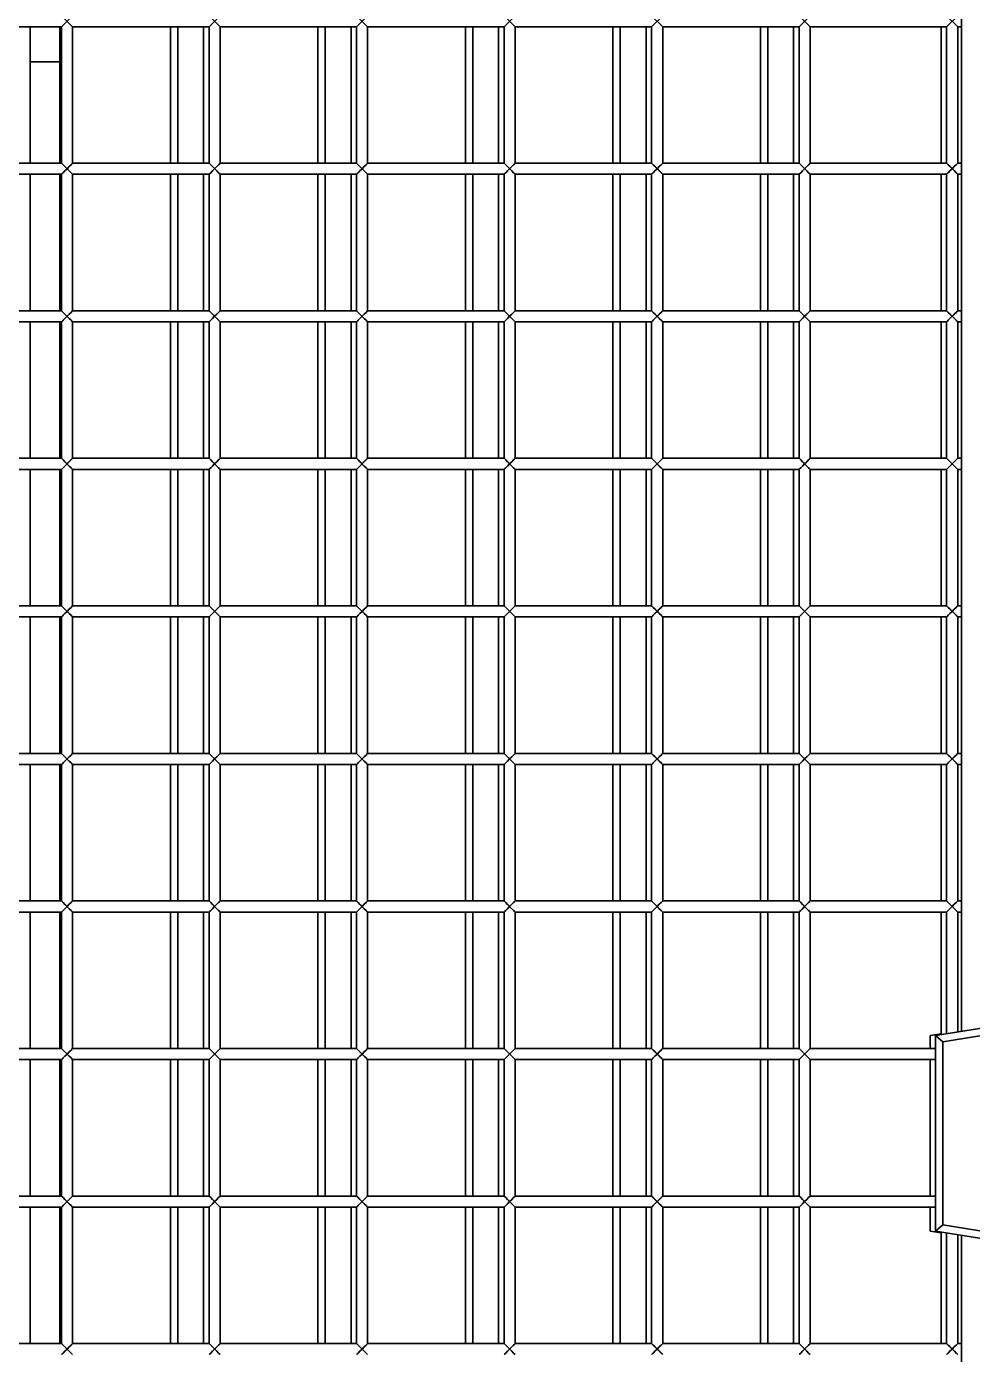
# Model space of a CAD drawing. Header units: millimetres. Extents: x 32496 to 166256, y 3504 to 23939.
# Drawn here: x 48549.6 to 48806.1, y 12427.1 to 12787.1 of the extents above; entities that cross this region are included whole.
import ezdxf

# ---------------------------------------------------------------- set-up
doc = ezdxf.new("R2010")
doc.units = ezdxf.units.MM
doc.layers.get('0').update_dxf_attribs({"lineweight": 35})

msp = doc.modelspace()

# ---------------------------------------------------------------- linework, layer by layer
at = {"linetype": 'Continuous'}
for p, q in [((48803.14, 13140.075), (48803.14, 12514.553)), ((48559.14, 12787.075), (48562.14, 12790.075)), ((48559.14, 12790.075), (48562.14, 12787.075)), ((48599.14, 12787.075), (48602.14, 12790.075)), ((48599.14, 12790.075), (48602.14, 12787.075)), ((48639.14, 12787.075), (48642.14, 12790.075)), ((48639.14, 12790.075), (48642.14, 12787.075)), ((48679.14, 12787.075), (48682.14, 12790.075)), ((48679.14, 12790.075), (48682.14, 12787.075)), ((48719.14, 12787.075), (48722.14, 12790.075)), ((48719.14, 12790.075), (48722.14, 12787.075)), ((48759.14, 12787.075), (48762.14, 12790.075)), ((48759.14, 12790.075), (48762.14, 12787.075)), ((48799.14, 12787.075), (48802.14, 12790.075)), ((48799.14, 12790.075), (48802.14, 12787.075)), ((48522.14, 12787.075), (48559.14, 12787.075)), ((48550.64, 12787.075), (48550.64, 12750.075)), ((48558.64, 12787.075), (48558.64, 12750.075)), ((48559.14, 12787.075), (48559.14, 12750.075)), ((48562.14, 12787.075), (48599.14, 12787.075)), ((48562.14, 12787.075), (48562.14, 12750.075)), ((48588.64, 12787.075), (48588.64, 12750.075)), ((48590.64, 12787.075), (48590.64, 12750.075)), ((48597.64, 12787.075), (48597.64, 12750.075)), ((48599.14, 12787.075), (48599.14, 12750.075)), ((48602.14, 12787.075), (48639.14, 12787.075)), ((48602.14, 12787.075), (48602.14, 12750.075)), ((48628.64, 12787.075), (48628.64, 12750.075)), ((48630.64, 12787.075), (48630.64, 12750.075)), ((48637.64, 12787.075), (48637.64, 12750.075)), ((48639.14, 12787.075), (48639.14, 12750.075)), ((48642.14, 12787.075), (48679.14, 12787.075)), ((48642.14, 12787.075), (48642.14, 12750.075)), ((48668.64, 12787.075), (48668.64, 12750.075)), ((48670.64, 12787.075), (48670.64, 12750.075)), ((48677.64, 12787.075), (48677.64, 12750.075)), ((48679.14, 12787.075), (48679.14, 12750.075)), ((48682.14, 12787.075), (48719.14, 12787.075)), ((48682.14, 12787.075), (48682.14, 12750.075)), ((48708.64, 12787.075), (48708.64, 12750.075)), ((48710.64, 12787.075), (48710.64, 12750.075)), ((48717.64, 12787.075), (48717.64, 12750.075)), ((48719.14, 12787.075), (48719.14, 12750.075)), ((48722.14, 12787.075), (48759.14, 12787.075)), ((48722.14, 12787.075), (48722.14, 12750.075)), ((48748.64, 12787.075), (48748.64, 12750.075)), ((48750.64, 12787.075), (48750.64, 12750.075)), ((48757.64, 12787.075), (48757.64, 12750.075)), ((48759.14, 12787.075), (48759.14, 12750.075)), ((48762.14, 12787.075), (48799.14, 12787.075)), ((48762.14, 12787.075), (48762.14, 12750.075)), ((48797.64, 12787.075), (48797.64, 12750.075)), ((48799.14, 12787.075), (48799.14, 12750.075)), ((48802.14, 12787.075), (48803.14, 12787.075)), ((48802.14, 12787.075), (48802.14, 12750.075)), ((48550.64, 12777.575), (48558.64, 12777.575)), ((48522.14, 12750.075), (48559.14, 12750.075)), ((48559.14, 12747.075), (48562.14, 12750.075)), ((48559.14, 12750.075), (48562.14, 12747.075)), ((48562.14, 12750.075), (48599.14, 12750.075)), ((48599.14, 12747.075), (48602.14, 12750.075)), ((48599.14, 12750.075), (48602.14, 12747.075)), ((48602.14, 12750.075), (48639.14, 12750.075)), ((48639.14, 12747.075), (48642.14, 12750.075)), ((48639.14, 12750.075), (48642.14, 12747.075)), ((48642.14, 12750.075), (48679.14, 12750.075)), ((48679.14, 12747.075), (48682.14, 12750.075)), ((48679.14, 12750.075), (48682.14, 12747.075)), ((48682.14, 12750.075), (48719.14, 12750.075)), ((48719.14, 12747.075), (48722.14, 12750.075)), ((48719.14, 12750.075), (48722.14, 12747.075)), ((48722.14, 12750.075), (48759.14, 12750.075)), ((48759.14, 12747.075), (48762.14, 12750.075)), ((48759.14, 12750.075), (48762.14, 12747.075)), ((48762.14, 12750.075), (48799.14, 12750.075)), ((48799.14, 12747.075), (48802.14, 12750.075)), ((48799.14, 12750.075), (48802.14, 12747.075)), ((48802.14, 12750.075), (48803.14, 12750.075)), ((48522.14, 12747.075), (48559.14, 12747.075)), ((48550.64, 12747.075), (48550.64, 12710.075)), ((48558.64, 12747.075), (48558.64, 12710.075)), ((48559.14, 12747.075), (48559.14, 12710.075)), ((48562.14, 12747.075), (48599.14, 12747.075)), ((48562.14, 12747.075), (48562.14, 12710.075)), ((48588.64, 12747.075), (48588.64, 12710.075)), ((48590.64, 12747.075), (48590.64, 12710.075)), ((48597.64, 12747.075), (48597.64, 12710.075)), ((48599.14, 12747.075), (48599.14, 12710.075)), ((48602.14, 12747.075), (48639.14, 12747.075)), ((48602.14, 12747.075), (48602.14, 12710.075)), ((48628.64, 12747.075), (48628.64, 12710.075)), ((48630.64, 12747.075), (48630.64, 12710.075)), ((48637.64, 12747.075), (48637.64, 12710.075)), ((48639.14, 12747.075), (48639.14, 12710.075)), ((48642.14, 12747.075), (48679.14, 12747.075)), ((48642.14, 12747.075), (48642.14, 12710.075)), ((48668.64, 12747.075), (48668.64, 12710.075)), ((48670.64, 12747.075), (48670.64, 12710.075)), ((48677.64, 12747.075), (48677.64, 12710.075)), ((48679.14, 12747.075), (48679.14, 12710.075)), ((48682.14, 12747.075), (48719.14, 12747.075)), ((48682.14, 12747.075), (48682.14, 12710.075)), ((48708.64, 12747.075), (48708.64, 12710.075)), ((48710.64, 12747.075), (48710.64, 12710.075)), ((48717.64, 12747.075), (48717.64, 12710.075)), ((48719.14, 12747.075), (48719.14, 12710.075)), ((48722.14, 12747.075), (48759.14, 12747.075)), ((48722.14, 12747.075), (48722.14, 12710.075)), ((48748.64, 12747.075), (48748.64, 12710.075)), ((48750.64, 12747.075), (48750.64, 12710.075)), ((48757.64, 12747.075), (48757.64, 12710.075)), ((48759.14, 12747.075), (48759.14, 12710.075)), ((48762.14, 12747.075), (48799.14, 12747.075)), ((48762.14, 12747.075), (48762.14, 12710.075)), ((48797.64, 12747.075), (48797.64, 12710.075)), ((48799.14, 12747.075), (48799.14, 12710.075)), ((48802.14, 12747.075), (48803.14, 12747.075)), ((48802.14, 12747.075), (48802.14, 12710.075)), ((48522.14, 12710.075), (48559.14, 12710.075)), ((48559.14, 12707.075), (48562.14, 12710.075)), ((48559.14, 12710.075), (48562.14, 12707.075)), ((48562.14, 12710.075), (48599.14, 12710.075)), ((48599.14, 12707.075), (48602.14, 12710.075)), ((48599.14, 12710.075), (48602.14, 12707.075)), ((48602.14, 12710.075), (48639.14, 12710.075)), ((48639.14, 12707.075), (48642.14, 12710.075)), ((48639.14, 12710.075), (48642.14, 12707.075)), ((48642.14, 12710.075), (48679.14, 12710.075)), ((48679.14, 12707.075), (48682.14, 12710.075)), ((48679.14, 12710.075), (48682.14, 12707.075)), ((48682.14, 12710.075), (48719.14, 12710.075)), ((48719.14, 12707.075), (48722.14, 12710.075)), ((48719.14, 12710.075), (48722.14, 12707.075)), ((48722.14, 12710.075), (48759.14, 12710.075)), ((48759.14, 12707.075), (48762.14, 12710.075)), ((48759.14, 12710.075), (48762.14, 12707.075)), ((48762.14, 12710.075), (48799.14, 12710.075)), ((48799.14, 12707.075), (48802.14, 12710.075)), ((48799.14, 12710.075), (48802.14, 12707.075)), ((48802.14, 12710.075), (48803.14, 12710.075)), ((48522.14, 12707.075), (48559.14, 12707.075)), ((48550.64, 12707.075), (48550.64, 12670.075)), ((48558.64, 12707.075), (48558.64, 12670.075)), ((48559.14, 12707.075), (48559.14, 12670.075)), ((48562.14, 12707.075), (48599.14, 12707.075)), ((48562.14, 12707.075), (48562.14, 12670.075)), ((48588.64, 12707.075), (48588.64, 12670.075)), ((48590.64, 12707.075), (48590.64, 12670.075)), ((48597.64, 12707.075), (48597.64, 12670.075)), ((48599.14, 12707.075), (48599.14, 12670.075)), ((48602.14, 12707.075), (48639.14, 12707.075)), ((48602.14, 12707.075), (48602.14, 12670.075)), ((48628.64, 12707.075), (48628.64, 12670.075)), ((48630.64, 12707.075), (48630.64, 12670.075)), ((48637.64, 12707.075), (48637.64, 12670.075)), ((48639.14, 12707.075), (48639.14, 12670.075)), ((48642.14, 12707.075), (48679.14, 12707.075)), ((48642.14, 12707.075), (48642.14, 12670.075)), ((48668.64, 12707.075), (48668.64, 12670.075)), ((48670.64, 12707.075), (48670.64, 12670.075)), ((48677.64, 12707.075), (48677.64, 12670.075)), ((48679.14, 12707.075), (48679.14, 12670.075)), ((48682.14, 12707.075), (48719.14, 12707.075)), ((48682.14, 12707.075), (48682.14, 12670.075)), ((48708.64, 12707.075), (48708.64, 12670.075)), ((48710.64, 12707.075), (48710.64, 12670.075)), ((48717.64, 12707.075), (48717.64, 12670.075)), ((48719.14, 12707.075), (48719.14, 12670.075)), ((48722.14, 12707.075), (48759.14, 12707.075)), ((48722.14, 12707.075), (48722.14, 12670.075)), ((48748.64, 12707.075), (48748.64, 12670.075)), ((48750.64, 12707.075), (48750.64, 12670.075)), ((48757.64, 12707.075), (48757.64, 12670.075)), ((48759.14, 12707.075), (48759.14, 12670.075)), ((48762.14, 12707.075), (48799.14, 12707.075)), ((48762.14, 12707.075), (48762.14, 12670.075)), ((48797.64, 12707.075), (48797.64, 12670.075)), ((48799.14, 12707.075), (48799.14, 12670.075)), ((48802.14, 12707.075), (48803.14, 12707.075)), ((48802.14, 12707.075), (48802.14, 12670.075)), ((48522.14, 12670.075), (48559.14, 12670.075)), ((48559.14, 12667.075), (48562.14, 12670.075)), ((48559.14, 12670.075), (48562.14, 12667.075)), ((48562.14, 12670.075), (48599.14, 12670.075)), ((48599.14, 12667.075), (48602.14, 12670.075)), ((48599.14, 12670.075), (48602.14, 12667.075)), ((48602.14, 12670.075), (48639.14, 12670.075)), ((48639.14, 12667.075), (48642.14, 12670.075)), ((48639.14, 12670.075), (48642.14, 12667.075)), ((48642.14, 12670.075), (48679.14, 12670.075)), ((48679.14, 12667.075), (48682.14, 12670.075)), ((48679.14, 12670.075), (48682.14, 12667.075)), ((48682.14, 12670.075), (48719.14, 12670.075)), ((48719.14, 12667.075), (48722.14, 12670.075)), ((48719.14, 12670.075), (48722.14, 12667.075)), ((48722.14, 12670.075), (48759.14, 12670.075)), ((48759.14, 12667.075), (48762.14, 12670.075)), ((48759.14, 12670.075), (48762.14, 12667.075)), ((48762.14, 12670.075), (48799.14, 12670.075)), ((48799.14, 12667.075), (48802.14, 12670.075)), ((48799.14, 12670.075), (48802.14, 12667.075)), ((48802.14, 12670.075), (48803.14, 12670.075)), ((48522.14, 12667.075), (48559.14, 12667.075)), ((48550.64, 12667.075), (48550.64, 12630.075)), ((48558.64, 12667.075), (48558.64, 12630.075)), ((48559.14, 12667.075), (48559.14, 12630.075)), ((48562.14, 12667.075), (48599.14, 12667.075)), ((48562.14, 12667.075), (48562.14, 12630.075)), ((48588.64, 12667.075), (48588.64, 12630.075)), ((48590.64, 12667.075), (48590.64, 12630.075)), ((48597.64, 12667.075), (48597.64, 12630.075)), ((48599.14, 12667.075), (48599.14, 12630.075)), ((48602.14, 12667.075), (48639.14, 12667.075)), ((48602.14, 12667.075), (48602.14, 12630.075)), ((48628.64, 12667.075), (48628.64, 12630.075)), ((48630.64, 12667.075), (48630.64, 12630.075)), ((48637.64, 12667.075), (48637.64, 12630.075)), ((48639.14, 12667.075), (48639.14, 12630.075)), ((48642.14, 12667.075), (48679.14, 12667.075)), ((48642.14, 12667.075), (48642.14, 12630.075)), ((48668.64, 12667.075), (48668.64, 12630.075)), ((48670.64, 12667.075), (48670.64, 12630.075)), ((48677.64, 12667.075), (48677.64, 12630.075)), ((48679.14, 12667.075), (48679.14, 12630.075)), ((48682.14, 12667.075), (48719.14, 12667.075)), ((48682.14, 12667.075), (48682.14, 12630.075)), ((48708.64, 12667.075), (48708.64, 12630.075)), ((48710.64, 12667.075), (48710.64, 12630.075)), ((48717.64, 12667.075), (48717.64, 12630.075)), ((48719.14, 12667.075), (48719.14, 12630.075)), ((48722.14, 12667.075), (48759.14, 12667.075)), ((48722.14, 12667.075), (48722.14, 12630.075)), ((48748.64, 12667.075), (48748.64, 12630.075)), ((48750.64, 12667.075), (48750.64, 12630.075)), ((48757.64, 12667.075), (48757.64, 12630.075)), ((48759.14, 12667.075), (48759.14, 12630.075)), ((48762.14, 12667.075), (48799.14, 12667.075)), ((48762.14, 12667.075), (48762.14, 12630.075)), ((48797.64, 12667.075), (48797.64, 12630.075)), ((48799.14, 12667.075), (48799.14, 12630.075)), ((48802.14, 12667.075), (48803.14, 12667.075)), ((48802.14, 12667.075), (48802.14, 12630.075)), ((48522.14, 12630.075), (48559.14, 12630.075)), ((48559.14, 12627.075), (48562.14, 12630.075)), ((48559.14, 12630.075), (48562.14, 12627.075)), ((48562.14, 12630.075), (48599.14, 12630.075)), ((48599.14, 12627.075), (48602.14, 12630.075)), ((48599.14, 12630.075), (48602.14, 12627.075)), ((48602.14, 12630.075), (48639.14, 12630.075)), ((48639.14, 12627.075), (48642.14, 12630.075)), ((48639.14, 12630.075), (48642.14, 12627.075)), ((48642.14, 12630.075), (48679.14, 12630.075)), ((48679.14, 12627.075), (48682.14, 12630.075)), ((48679.14, 12630.075), (48682.14, 12627.075)), ((48682.14, 12630.075), (48719.14, 12630.075)), ((48719.14, 12627.075), (48722.14, 12630.075)), ((48719.14, 12630.075), (48722.14, 12627.075)), ((48722.14, 12630.075), (48759.14, 12630.075)), ((48759.14, 12627.075), (48762.14, 12630.075)), ((48759.14, 12630.075), (48762.14, 12627.075)), ((48762.14, 12630.075), (48799.14, 12630.075)), ((48799.14, 12627.075), (48802.14, 12630.075)), ((48799.14, 12630.075), (48802.14, 12627.075)), ((48802.14, 12630.075), (48803.14, 12630.075)), ((48522.14, 12627.075), (48559.14, 12627.075)), ((48550.64, 12627.075), (48550.64, 12590.075)), ((48558.64, 12627.075), (48558.64, 12590.075)), ((48559.14, 12627.075), (48559.14, 12590.075)), ((48562.14, 12627.075), (48599.14, 12627.075)), ((48562.14, 12627.075), (48562.14, 12590.075)), ((48588.64, 12627.075), (48588.64, 12590.075)), ((48590.64, 12627.075), (48590.64, 12590.075)), ((48597.64, 12627.075), (48597.64, 12590.075)), ((48599.14, 12627.075), (48599.14, 12590.075)), ((48602.14, 12627.075), (48639.14, 12627.075)), ((48602.14, 12627.075), (48602.14, 12590.075)), ((48628.64, 12627.075), (48628.64, 12590.075)), ((48630.64, 12627.075), (48630.64, 12590.075)), ((48637.64, 12627.075), (48637.64, 12590.075)), ((48639.14, 12627.075), (48639.14, 12590.075)), ((48642.14, 12627.075), (48679.14, 12627.075)), ((48642.14, 12627.075), (48642.14, 12590.075)), ((48668.64, 12627.075), (48668.64, 12590.075)), ((48670.64, 12627.075), (48670.64, 12590.075)), ((48677.64, 12627.075), (48677.64, 12590.075)), ((48679.14, 12627.075), (48679.14, 12590.075)), ((48682.14, 12627.075), (48719.14, 12627.075)), ((48682.14, 12627.075), (48682.14, 12590.075)), ((48708.64, 12627.075), (48708.64, 12590.075)), ((48710.64, 12627.075), (48710.64, 12590.075)), ((48717.64, 12627.075), (48717.64, 12590.075)), ((48719.14, 12627.075), (48719.14, 12590.075)), ((48722.14, 12627.075), (48759.14, 12627.075)), ((48722.14, 12627.075), (48722.14, 12590.075)), ((48748.64, 12627.075), (48748.64, 12590.075)), ((48750.64, 12627.075), (48750.64, 12590.075)), ((48757.64, 12627.075), (48757.64, 12590.075)), ((48759.14, 12627.075), (48759.14, 12590.075)), ((48762.14, 12627.075), (48799.14, 12627.075)), ((48762.14, 12627.075), (48762.14, 12590.075)), ((48797.64, 12627.075), (48797.64, 12590.075)), ((48799.14, 12627.075), (48799.14, 12590.075)), ((48802.14, 12627.075), (48803.14, 12627.075)), ((48802.14, 12627.075), (48802.14, 12590.075)), ((48522.14, 12590.075), (48559.14, 12590.075)), ((48559.14, 12587.075), (48562.14, 12590.075)), ((48559.14, 12590.075), (48562.14, 12587.075)), ((48562.14, 12590.075), (48599.14, 12590.075)), ((48599.14, 12587.075), (48602.14, 12590.075)), ((48599.14, 12590.075), (48602.14, 12587.075)), ((48602.14, 12590.075), (48639.14, 12590.075)), ((48639.14, 12587.075), (48642.14, 12590.075)), ((48639.14, 12590.075), (48642.14, 12587.075)), ((48642.14, 12590.075), (48679.14, 12590.075)), ((48679.14, 12587.075), (48682.14, 12590.075)), ((48679.14, 12590.075), (48682.14, 12587.075)), ((48682.14, 12590.075), (48719.14, 12590.075)), ((48719.14, 12587.075), (48722.14, 12590.075)), ((48719.14, 12590.075), (48722.14, 12587.075)), ((48722.14, 12590.075), (48759.14, 12590.075)), ((48759.14, 12587.075), (48762.14, 12590.075)), ((48759.14, 12590.075), (48762.14, 12587.075)), ((48762.14, 12590.075), (48799.14, 12590.075)), ((48799.14, 12587.075), (48802.14, 12590.075)), ((48799.14, 12590.075), (48802.14, 12587.075)), ((48802.14, 12590.075), (48803.14, 12590.075)), ((48522.14, 12587.075), (48559.14, 12587.075)), ((48550.64, 12587.075), (48550.64, 12550.075)), ((48558.64, 12587.075), (48558.64, 12550.075)), ((48559.14, 12587.075), (48559.14, 12550.075)), ((48562.14, 12587.075), (48599.14, 12587.075)), ((48562.14, 12587.075), (48562.14, 12550.075)), ((48588.64, 12587.075), (48588.64, 12550.075)), ((48590.64, 12587.075), (48590.64, 12550.075)), ((48597.64, 12587.075), (48597.64, 12550.075)), ((48599.14, 12587.075), (48599.14, 12550.075)), ((48602.14, 12587.075), (48639.14, 12587.075)), ((48602.14, 12587.075), (48602.14, 12550.075)), ((48628.64, 12587.075), (48628.64, 12550.075)), ((48630.64, 12587.075), (48630.64, 12550.075)), ((48637.64, 12587.075), (48637.64, 12550.075)), ((48639.14, 12587.075), (48639.14, 12550.075)), ((48642.14, 12587.075), (48679.14, 12587.075)), ((48642.14, 12587.075), (48642.14, 12550.075)), ((48668.64, 12587.075), (48668.64, 12550.075)), ((48670.64, 12587.075), (48670.64, 12550.075)), ((48677.64, 12587.075), (48677.64, 12550.075)), ((48679.14, 12587.075), (48679.14, 12550.075)), ((48682.14, 12587.075), (48719.14, 12587.075)), ((48682.14, 12587.075), (48682.14, 12550.075)), ((48708.64, 12587.075), (48708.64, 12550.075)), ((48710.64, 12587.075), (48710.64, 12550.075)), ((48717.64, 12587.075), (48717.64, 12550.075)), ((48719.14, 12587.075), (48719.14, 12550.075)), ((48722.14, 12587.075), (48759.14, 12587.075)), ((48722.14, 12587.075), (48722.14, 12550.075)), ((48748.64, 12587.075), (48748.64, 12550.075)), ((48750.64, 12587.075), (48750.64, 12550.075)), ((48757.64, 12587.075), (48757.64, 12550.075)), ((48759.14, 12587.075), (48759.14, 12550.075)), ((48762.14, 12587.075), (48799.14, 12587.075)), ((48762.14, 12587.075), (48762.14, 12550.075)), ((48797.64, 12587.075), (48797.64, 12550.075)), ((48799.14, 12587.075), (48799.14, 12550.075)), ((48802.14, 12587.075), (48803.14, 12587.075)), ((48802.14, 12587.075), (48802.14, 12550.075)), ((48522.14, 12550.075), (48559.14, 12550.075)), ((48559.14, 12547.075), (48562.14, 12550.075)), ((48559.14, 12550.075), (48562.14, 12547.075)), ((48562.14, 12550.075), (48599.14, 12550.075)), ((48599.14, 12547.075), (48602.14, 12550.075)), ((48599.14, 12550.075), (48602.14, 12547.075)), ((48602.14, 12550.075), (48639.14, 12550.075)), ((48639.14, 12547.075), (48642.14, 12550.075)), ((48639.14, 12550.075), (48642.14, 12547.075)), ((48642.14, 12550.075), (48679.14, 12550.075)), ((48679.14, 12547.075), (48682.14, 12550.075)), ((48679.14, 12550.075), (48682.14, 12547.075)), ((48682.14, 12550.075), (48719.14, 12550.075)), ((48719.14, 12547.075), (48722.14, 12550.075)), ((48719.14, 12550.075), (48722.14, 12547.075)), ((48722.14, 12550.075), (48759.14, 12550.075)), ((48759.14, 12547.075), (48762.14, 12550.075)), ((48759.14, 12550.075), (48762.14, 12547.075)), ((48762.14, 12550.075), (48799.14, 12550.075)), ((48799.14, 12547.075), (48802.14, 12550.075)), ((48799.14, 12550.075), (48802.14, 12547.075)), ((48802.14, 12550.075), (48803.14, 12550.075)), ((48522.14, 12547.075), (48559.14, 12547.075)), ((48550.64, 12547.075), (48550.64, 12510.075)), ((48558.64, 12547.075), (48558.64, 12510.075)), ((48559.14, 12547.075), (48559.14, 12510.075)), ((48562.14, 12547.075), (48599.14, 12547.075)), ((48562.14, 12547.075), (48562.14, 12510.075)), ((48588.64, 12547.075), (48588.64, 12510.075)), ((48590.64, 12547.075), (48590.64, 12510.075)), ((48597.64, 12547.075), (48597.64, 12510.075)), ((48599.14, 12547.075), (48599.14, 12510.075)), ((48602.14, 12547.075), (48639.14, 12547.075)), ((48602.14, 12547.075), (48602.14, 12510.075)), ((48628.64, 12547.075), (48628.64, 12510.075)), ((48630.64, 12547.075), (48630.64, 12510.075)), ((48637.64, 12547.075), (48637.64, 12510.075)), ((48639.14, 12547.075), (48639.14, 12510.075)), ((48642.14, 12547.075), (48679.14, 12547.075)), ((48642.14, 12547.075), (48642.14, 12510.075)), ((48668.64, 12547.075), (48668.64, 12510.075)), ((48670.64, 12547.075), (48670.64, 12510.075)), ((48677.64, 12547.075), (48677.64, 12510.075)), ((48679.14, 12547.075), (48679.14, 12510.075)), ((48682.14, 12547.075), (48719.14, 12547.075)), ((48682.14, 12547.075), (48682.14, 12510.075)), ((48708.64, 12547.075), (48708.64, 12510.075)), ((48710.64, 12547.075), (48710.64, 12510.075)), ((48717.64, 12547.075), (48717.64, 12510.075)), ((48719.14, 12547.075), (48719.14, 12510.075)), ((48722.14, 12547.075), (48759.14, 12547.075)), ((48722.14, 12547.075), (48722.14, 12510.075)), ((48748.64, 12547.075), (48748.64, 12510.075)), ((48750.64, 12547.075), (48750.64, 12510.075)), ((48757.64, 12547.075), (48757.64, 12510.075)), ((48759.14, 12547.075), (48759.14, 12510.075)), ((48762.14, 12547.075), (48799.14, 12547.075)), ((48762.14, 12547.075), (48762.14, 12510.075)), ((48797.64, 12547.075), (48797.64, 12513.82)), ((48799.14, 12547.075), (48799.14, 12514.064)), ((48802.14, 12547.075), (48803.14, 12547.075)), ((48802.14, 12547.075), (48802.14, 12514.553)), ((48796.14, 12513.575), (48863.64, 12524.575)), ((48797.64, 12514.064), (48794.64, 12513.575)), ((48820.34, 12515.493), (48798.14, 12511.875)), ((48522.14, 12510.075), (48559.14, 12510.075)), ((48559.14, 12507.075), (48562.14, 12510.075)), ((48559.14, 12510.075), (48562.14, 12507.075)), ((48562.14, 12510.075), (48599.14, 12510.075)), ((48599.14, 12507.075), (48602.14, 12510.075)), ((48599.14, 12510.075), (48602.14, 12507.075)), ((48602.14, 12510.075), (48639.14, 12510.075)), ((48639.14, 12507.075), (48642.14, 12510.075)), ((48639.14, 12510.075), (48642.14, 12507.075)), ((48642.14, 12510.075), (48679.14, 12510.075)), ((48679.14, 12507.075), (48682.14, 12510.075)), ((48679.14, 12510.075), (48682.14, 12507.075)), ((48682.14, 12510.075), (48719.14, 12510.075)), ((48719.14, 12507.075), (48722.14, 12510.075)), ((48719.14, 12510.075), (48722.14, 12507.075)), ((48722.14, 12510.075), (48759.14, 12510.075)), ((48759.14, 12507.075), (48762.14, 12510.075)), ((48759.14, 12510.075), (48762.14, 12507.075)), ((48762.14, 12510.075), (48796.14, 12510.075)), ((48794.64, 12513.575), (48794.64, 12510.075)), ((48796.14, 12513.575), (48798.14, 12511.875)), ((48796.14, 12513.575), (48796.14, 12460.575)), ((48798.14, 12462.276), (48798.14, 12511.875)), ((48522.14, 12507.075), (48559.14, 12507.075)), ((48550.64, 12507.075), (48550.64, 12470.075)), ((48558.64, 12507.075), (48558.64, 12470.075)), ((48559.14, 12507.075), (48559.14, 12470.075)), ((48562.14, 12507.075), (48599.14, 12507.075)), ((48562.14, 12507.075), (48562.14, 12470.075)), ((48588.64, 12507.075), (48588.64, 12470.075)), ((48590.64, 12507.075), (48590.64, 12470.075)), ((48597.64, 12507.075), (48597.64, 12470.075)), ((48599.14, 12507.075), (48599.14, 12470.075)), ((48602.14, 12507.075), (48639.14, 12507.075)), ((48602.14, 12507.075), (48602.14, 12470.075)), ((48628.64, 12507.075), (48628.64, 12470.075)), ((48630.64, 12507.075), (48630.64, 12470.075)), ((48637.64, 12507.075), (48637.64, 12470.075)), ((48639.14, 12507.075), (48639.14, 12470.075)), ((48642.14, 12507.075), (48679.14, 12507.075)), ((48642.14, 12507.075), (48642.14, 12470.075)), ((48668.64, 12507.075), (48668.64, 12470.075)), ((48670.64, 12507.075), (48670.64, 12470.075)), ((48677.64, 12507.075), (48677.64, 12470.075)), ((48679.14, 12507.075), (48679.14, 12470.075)), ((48682.14, 12507.075), (48719.14, 12507.075)), ((48682.14, 12507.075), (48682.14, 12470.075)), ((48708.64, 12507.075), (48708.64, 12470.075)), ((48710.64, 12507.075), (48710.64, 12470.075)), ((48717.64, 12507.075), (48717.64, 12470.075)), ((48719.14, 12507.075), (48719.14, 12470.075)), ((48722.14, 12507.075), (48759.14, 12507.075)), ((48722.14, 12507.075), (48722.14, 12470.075)), ((48748.64, 12507.075), (48748.64, 12470.075)), ((48750.64, 12507.075), (48750.64, 12470.075)), ((48757.64, 12507.075), (48757.64, 12470.075)), ((48759.14, 12507.075), (48759.14, 12470.075)), ((48762.14, 12507.075), (48796.14, 12507.075)), ((48762.14, 12507.075), (48762.14, 12470.075)), ((48794.64, 12507.075), (48794.64, 12470.075)), ((48522.14, 12470.075), (48559.14, 12470.075)), ((48522.14, 12467.075), (48559.14, 12467.075)), ((48550.64, 12467.075), (48550.64, 12430.075)), ((48558.64, 12467.075), (48558.64, 12430.075)), ((48559.14, 12467.075), (48562.14, 12470.075)), ((48559.14, 12470.075), (48562.14, 12467.075)), ((48559.14, 12467.075), (48559.14, 12430.075)), ((48562.14, 12470.075), (48599.14, 12470.075)), ((48562.14, 12467.075), (48599.14, 12467.075)), ((48562.14, 12467.075), (48562.14, 12430.075)), ((48588.64, 12467.075), (48588.64, 12430.075)), ((48590.64, 12467.075), (48590.64, 12430.075)), ((48597.64, 12467.075), (48597.64, 12430.075)), ((48599.14, 12467.075), (48602.14, 12470.075)), ((48599.14, 12470.075), (48602.14, 12467.075)), ((48599.14, 12467.075), (48599.14, 12430.075)), ((48602.14, 12470.075), (48639.14, 12470.075)), ((48602.14, 12467.075), (48639.14, 12467.075)), ((48602.14, 12467.075), (48602.14, 12430.075)), ((48628.64, 12467.075), (48628.64, 12430.075)), ((48630.64, 12467.075), (48630.64, 12430.075)), ((48637.64, 12467.075), (48637.64, 12430.075)), ((48639.14, 12467.075), (48642.14, 12470.075)), ((48639.14, 12470.075), (48642.14, 12467.075)), ((48639.14, 12467.075), (48639.14, 12430.075)), ((48642.14, 12470.075), (48679.14, 12470.075)), ((48642.14, 12467.075), (48679.14, 12467.075)), ((48642.14, 12467.075), (48642.14, 12430.075)), ((48668.64, 12467.075), (48668.64, 12430.075)), ((48670.64, 12467.075), (48670.64, 12430.075)), ((48677.64, 12467.075), (48677.64, 12430.075)), ((48679.14, 12467.075), (48682.14, 12470.075)), ((48679.14, 12470.075), (48682.14, 12467.075)), ((48679.14, 12467.075), (48679.14, 12430.075)), ((48682.14, 12470.075), (48719.14, 12470.075)), ((48682.14, 12467.075), (48719.14, 12467.075)), ((48682.14, 12467.075), (48682.14, 12430.075)), ((48708.64, 12467.075), (48708.64, 12430.075)), ((48710.64, 12467.075), (48710.64, 12430.075)), ((48717.64, 12467.075), (48717.64, 12430.075)), ((48719.14, 12467.075), (48722.14, 12470.075)), ((48719.14, 12470.075), (48722.14, 12467.075)), ((48719.14, 12467.075), (48719.14, 12430.075)), ((48722.14, 12470.075), (48759.14, 12470.075)), ((48722.14, 12467.075), (48759.14, 12467.075)), ((48722.14, 12467.075), (48722.14, 12430.075)), ((48748.64, 12467.075), (48748.64, 12430.075)), ((48750.64, 12467.075), (48750.64, 12430.075)), ((48757.64, 12467.075), (48757.64, 12430.075)), ((48759.14, 12467.075), (48762.14, 12470.075)), ((48759.14, 12470.075), (48762.14, 12467.075)), ((48759.14, 12467.075), (48759.14, 12430.075)), ((48762.14, 12470.075), (48796.14, 12470.075)), ((48762.14, 12467.075), (48796.14, 12467.075)), ((48762.14, 12467.075), (48762.14, 12430.075)), ((48794.64, 12467.075), (48794.64, 12460.575)), ((48797.64, 12460.087), (48794.64, 12460.575)), ((48796.14, 12460.575), (48798.14, 12462.276)), ((48796.14, 12460.575), (48863.64, 12449.575)), ((48797.64, 12460.331), (48797.64, 12430.075)), ((48798.14, 12462.276), (48820.34, 12458.658)), ((48799.14, 12460.087), (48799.14, 12430.075)), ((48802.14, 12459.598), (48802.14, 12430.075)), ((48803.14, 12459.435), (48803.14, 12237.075)), ((48522.14, 12430.075), (48559.14, 12430.075)), ((48559.14, 12427.075), (48562.14, 12430.075)), ((48559.14, 12430.075), (48562.14, 12427.075)), ((48562.14, 12430.075), (48599.14, 12430.075)), ((48599.14, 12427.075), (48602.14, 12430.075)), ((48599.14, 12430.075), (48602.14, 12427.075)), ((48602.14, 12430.075), (48639.14, 12430.075)), ((48639.14, 12427.075), (48642.14, 12430.075)), ((48639.14, 12430.075), (48642.14, 12427.075)), ((48642.14, 12430.075), (48679.14, 12430.075)), ((48679.14, 12427.075), (48682.14, 12430.075)), ((48679.14, 12430.075), (48682.14, 12427.075)), ((48682.14, 12430.075), (48719.14, 12430.075)), ((48719.14, 12427.075), (48722.14, 12430.075)), ((48719.14, 12430.075), (48722.14, 12427.075)), ((48722.14, 12430.075), (48759.14, 12430.075)), ((48759.14, 12427.075), (48762.14, 12430.075)), ((48759.14, 12430.075), (48762.14, 12427.075)), ((48762.14, 12430.075), (48799.14, 12430.075)), ((48799.14, 12427.075), (48802.14, 12430.075)), ((48799.14, 12430.075), (48802.14, 12427.075)), ((48802.14, 12430.075), (48803.14, 12430.075))]:
    msp.add_line(p, q, dxfattribs=at)
for points in [[(48559.14, 12750.075), (48559.57, 12749.645), (48560.06, 12749.155), (48561.229, 12747.986)], [(48560.64, 12748.575), (48560.049, 12747.985), (48559.579, 12747.515), (48559.254, 12747.19)], [(48560.64, 12748.575), (48561.227, 12749.162), (48561.702, 12749.638), (48562.025, 12749.961)], [(48562.024, 12747.192), (48561.701, 12747.514), (48561.229, 12747.986)], [(48599.14, 12750.075), (48599.57, 12749.645), (48600.06, 12749.155), (48601.229, 12747.986)], [(48600.64, 12748.575), (48600.049, 12747.985), (48599.579, 12747.515), (48599.254, 12747.19)], [(48600.64, 12748.575), (48601.227, 12749.162), (48601.702, 12749.638), (48602.025, 12749.961)], [(48602.024, 12747.192), (48601.701, 12747.514), (48601.229, 12747.986)], [(48639.14, 12750.075), (48639.57, 12749.645), (48640.06, 12749.155), (48641.229, 12747.986)], [(48640.64, 12748.575), (48640.049, 12747.985), (48639.579, 12747.515), (48639.254, 12747.19)], [(48640.64, 12748.575), (48641.227, 12749.162), (48641.702, 12749.638), (48642.025, 12749.961)], [(48642.024, 12747.192), (48641.701, 12747.514), (48641.229, 12747.986)], [(48679.14, 12750.075), (48679.57, 12749.645), (48680.06, 12749.155), (48681.229, 12747.986)], [(48680.64, 12748.575), (48680.049, 12747.985), (48679.579, 12747.515), (48679.254, 12747.19)], [(48680.64, 12748.575), (48681.227, 12749.162), (48681.702, 12749.638), (48682.025, 12749.961)], [(48682.024, 12747.192), (48681.701, 12747.514), (48681.229, 12747.986)], [(48719.14, 12750.075), (48719.57, 12749.645), (48720.06, 12749.155), (48721.229, 12747.986)], [(48720.64, 12748.575), (48720.049, 12747.985), (48719.579, 12747.515), (48719.254, 12747.19)], [(48720.64, 12748.575), (48721.227, 12749.162), (48721.702, 12749.638), (48722.025, 12749.961)], [(48722.024, 12747.192), (48721.701, 12747.514), (48721.229, 12747.986)], [(48759.14, 12750.075), (48759.57, 12749.645), (48760.06, 12749.155), (48761.229, 12747.986)], [(48760.64, 12748.575), (48760.049, 12747.985), (48759.579, 12747.515), (48759.254, 12747.19)], [(48760.64, 12748.575), (48761.227, 12749.162), (48761.702, 12749.638), (48762.025, 12749.961)], [(48762.024, 12747.192), (48761.701, 12747.514), (48761.229, 12747.986)], [(48799.14, 12750.075), (48799.57, 12749.645), (48800.06, 12749.155), (48801.229, 12747.986)], [(48800.64, 12748.575), (48800.049, 12747.985), (48799.579, 12747.515), (48799.254, 12747.19)], [(48800.64, 12748.575), (48801.227, 12749.162), (48801.702, 12749.638), (48802.025, 12749.961)], [(48802.024, 12747.192), (48801.701, 12747.514), (48801.229, 12747.986)], [(48559.14, 12710.075), (48559.57, 12709.645), (48560.06, 12709.155), (48561.229, 12707.986)], [(48560.64, 12708.575), (48560.049, 12707.985), (48559.579, 12707.515), (48559.254, 12707.19)], [(48560.64, 12708.575), (48561.227, 12709.162), (48561.702, 12709.638), (48562.025, 12709.961)], [(48599.14, 12710.075), (48599.57, 12709.645), (48600.06, 12709.155), (48601.229, 12707.986)], [(48600.64, 12708.575), (48600.049, 12707.985), (48599.579, 12707.515), (48599.254, 12707.19)], [(48600.64, 12708.575), (48601.227, 12709.162), (48601.702, 12709.638), (48602.025, 12709.961)], [(48639.14, 12710.075), (48639.57, 12709.645), (48640.06, 12709.155), (48641.229, 12707.986)], [(48640.64, 12708.575), (48640.049, 12707.985), (48639.579, 12707.515), (48639.254, 12707.19)], [(48640.64, 12708.575), (48641.227, 12709.162), (48641.702, 12709.638), (48642.025, 12709.961)], [(48679.14, 12710.075), (48679.57, 12709.645), (48680.06, 12709.155), (48681.229, 12707.986)], [(48680.64, 12708.575), (48680.049, 12707.985), (48679.579, 12707.515), (48679.254, 12707.19)], [(48680.64, 12708.575), (48681.227, 12709.162), (48681.702, 12709.638), (48682.025, 12709.961)], [(48719.14, 12710.075), (48719.57, 12709.645), (48720.06, 12709.155), (48721.229, 12707.986)], [(48720.64, 12708.575), (48720.049, 12707.985), (48719.579, 12707.515), (48719.254, 12707.19)], [(48720.64, 12708.575), (48721.227, 12709.162), (48721.702, 12709.638), (48722.025, 12709.961)], [(48759.14, 12710.075), (48759.57, 12709.645), (48760.06, 12709.155), (48761.229, 12707.986)], [(48760.64, 12708.575), (48760.049, 12707.985), (48759.579, 12707.515), (48759.254, 12707.19)], [(48760.64, 12708.575), (48761.227, 12709.162), (48761.702, 12709.638), (48762.025, 12709.961)], [(48799.14, 12710.075), (48799.57, 12709.645), (48800.06, 12709.155), (48801.229, 12707.986)], [(48800.64, 12708.575), (48800.049, 12707.985), (48799.579, 12707.515), (48799.254, 12707.19)], [(48800.64, 12708.575), (48801.227, 12709.162), (48801.702, 12709.638), (48802.025, 12709.961)], [(48562.024, 12707.192), (48561.701, 12707.514), (48561.229, 12707.986)], [(48602.024, 12707.192), (48601.701, 12707.514), (48601.229, 12707.986)], [(48642.024, 12707.192), (48641.701, 12707.514), (48641.229, 12707.986)], [(48682.024, 12707.192), (48681.701, 12707.514), (48681.229, 12707.986)], [(48722.024, 12707.192), (48721.701, 12707.514), (48721.229, 12707.986)], [(48762.024, 12707.192), (48761.701, 12707.514), (48761.229, 12707.986)], [(48802.024, 12707.192), (48801.701, 12707.514), (48801.229, 12707.986)], [(48559.14, 12670.075), (48559.57, 12669.645), (48560.06, 12669.155), (48561.229, 12667.986)], [(48560.64, 12668.575), (48560.049, 12667.985), (48559.579, 12667.515), (48559.254, 12667.19)], [(48560.64, 12668.575), (48561.227, 12669.162), (48561.702, 12669.638), (48562.025, 12669.961)], [(48599.14, 12670.075), (48599.57, 12669.645), (48600.06, 12669.155), (48601.229, 12667.986)], [(48600.64, 12668.575), (48600.049, 12667.985), (48599.579, 12667.515), (48599.254, 12667.19)], [(48600.64, 12668.575), (48601.227, 12669.162), (48601.702, 12669.638), (48602.025, 12669.961)], [(48639.14, 12670.075), (48639.57, 12669.645), (48640.06, 12669.155), (48641.229, 12667.986)], [(48640.64, 12668.575), (48640.049, 12667.985), (48639.579, 12667.515), (48639.254, 12667.19)], [(48640.64, 12668.575), (48641.227, 12669.162), (48641.702, 12669.638), (48642.025, 12669.961)], [(48679.14, 12670.075), (48679.57, 12669.645), (48680.06, 12669.155), (48681.229, 12667.986)], [(48680.64, 12668.575), (48680.049, 12667.985), (48679.579, 12667.515), (48679.254, 12667.19)], [(48680.64, 12668.575), (48681.227, 12669.162), (48681.702, 12669.638), (48682.025, 12669.961)], [(48719.14, 12670.075), (48719.57, 12669.645), (48720.06, 12669.155), (48721.229, 12667.986)], [(48720.64, 12668.575), (48720.049, 12667.985), (48719.579, 12667.515), (48719.254, 12667.19)], [(48720.64, 12668.575), (48721.227, 12669.162), (48721.702, 12669.638), (48722.025, 12669.961)], [(48759.14, 12670.075), (48759.57, 12669.645), (48760.06, 12669.155), (48761.229, 12667.986)], [(48760.64, 12668.575), (48760.049, 12667.985), (48759.579, 12667.515), (48759.254, 12667.19)], [(48760.64, 12668.575), (48761.227, 12669.162), (48761.702, 12669.638), (48762.025, 12669.961)], [(48799.14, 12670.075), (48799.57, 12669.645), (48800.06, 12669.155), (48801.229, 12667.986)], [(48800.64, 12668.575), (48800.049, 12667.985), (48799.579, 12667.515), (48799.254, 12667.19)], [(48800.64, 12668.575), (48801.227, 12669.162), (48801.702, 12669.638), (48802.025, 12669.961)], [(48562.024, 12667.192), (48561.701, 12667.514), (48561.229, 12667.986)], [(48602.024, 12667.192), (48601.701, 12667.514), (48601.229, 12667.986)], [(48642.024, 12667.192), (48641.701, 12667.514), (48641.229, 12667.986)], [(48682.024, 12667.192), (48681.701, 12667.514), (48681.229, 12667.986)], [(48722.024, 12667.192), (48721.701, 12667.514), (48721.229, 12667.986)], [(48762.024, 12667.192), (48761.701, 12667.514), (48761.229, 12667.986)], [(48802.024, 12667.192), (48801.701, 12667.514), (48801.229, 12667.986)], [(48559.14, 12630.075), (48559.57, 12629.645), (48560.06, 12629.155), (48561.229, 12627.986)], [(48560.64, 12628.575), (48561.227, 12629.162), (48561.702, 12629.638), (48562.025, 12629.961)], [(48599.14, 12630.075), (48599.57, 12629.645), (48600.06, 12629.155), (48601.229, 12627.986)], [(48600.64, 12628.575), (48601.227, 12629.162), (48601.702, 12629.638), (48602.025, 12629.961)], [(48639.14, 12630.075), (48639.57, 12629.645), (48640.06, 12629.155), (48641.229, 12627.986)], [(48640.64, 12628.575), (48641.227, 12629.162), (48641.702, 12629.638), (48642.025, 12629.961)], [(48679.14, 12630.075), (48679.57, 12629.645), (48680.06, 12629.155), (48681.229, 12627.986)], [(48680.64, 12628.575), (48681.227, 12629.162), (48681.702, 12629.638), (48682.025, 12629.961)], [(48719.14, 12630.075), (48719.57, 12629.645), (48720.06, 12629.155), (48721.229, 12627.986)], [(48720.64, 12628.575), (48721.227, 12629.162), (48721.702, 12629.638), (48722.025, 12629.961)], [(48759.14, 12630.075), (48759.57, 12629.645), (48760.06, 12629.155), (48761.229, 12627.986)], [(48760.64, 12628.575), (48761.227, 12629.162), (48761.702, 12629.638), (48762.025, 12629.961)], [(48799.14, 12630.075), (48799.57, 12629.645), (48800.06, 12629.155), (48801.229, 12627.986)], [(48800.64, 12628.575), (48801.227, 12629.162), (48801.702, 12629.638), (48802.025, 12629.961)], [(48560.64, 12628.575), (48560.049, 12627.985), (48559.579, 12627.515), (48559.254, 12627.19)], [(48562.024, 12627.192), (48561.701, 12627.514), (48561.229, 12627.986)], [(48600.64, 12628.575), (48600.049, 12627.985), (48599.579, 12627.515), (48599.254, 12627.19)], [(48602.024, 12627.192), (48601.701, 12627.514), (48601.229, 12627.986)], [(48640.64, 12628.575), (48640.049, 12627.985), (48639.579, 12627.515), (48639.254, 12627.19)], [(48642.024, 12627.192), (48641.701, 12627.514), (48641.229, 12627.986)], [(48680.64, 12628.575), (48680.049, 12627.985), (48679.579, 12627.515), (48679.254, 12627.19)], [(48682.024, 12627.192), (48681.701, 12627.514), (48681.229, 12627.986)], [(48720.64, 12628.575), (48720.049, 12627.985), (48719.579, 12627.515), (48719.254, 12627.19)], [(48722.024, 12627.192), (48721.701, 12627.514), (48721.229, 12627.986)], [(48760.64, 12628.575), (48760.049, 12627.985), (48759.579, 12627.515), (48759.254, 12627.19)], [(48762.024, 12627.192), (48761.701, 12627.514), (48761.229, 12627.986)], [(48800.64, 12628.575), (48800.049, 12627.985), (48799.579, 12627.515), (48799.254, 12627.19)], [(48802.024, 12627.192), (48801.701, 12627.514), (48801.229, 12627.986)], [(48559.14, 12590.075), (48559.57, 12589.645), (48560.06, 12589.155), (48561.229, 12587.986)], [(48560.64, 12588.575), (48561.227, 12589.162), (48561.702, 12589.638), (48562.025, 12589.961)], [(48599.14, 12590.075), (48599.57, 12589.645), (48600.06, 12589.155), (48601.229, 12587.986)], [(48600.64, 12588.575), (48601.227, 12589.162), (48601.702, 12589.638), (48602.025, 12589.961)], [(48639.14, 12590.075), (48639.57, 12589.645), (48640.06, 12589.155), (48641.229, 12587.986)], [(48640.64, 12588.575), (48641.227, 12589.162), (48641.702, 12589.638), (48642.025, 12589.961)], [(48679.14, 12590.075), (48679.57, 12589.645), (48680.06, 12589.155), (48681.229, 12587.986)], [(48680.64, 12588.575), (48681.227, 12589.162), (48681.702, 12589.638), (48682.025, 12589.961)], [(48719.14, 12590.075), (48719.57, 12589.645), (48720.06, 12589.155), (48721.229, 12587.986)], [(48720.64, 12588.575), (48721.227, 12589.162), (48721.702, 12589.638), (48722.025, 12589.961)], [(48759.14, 12590.075), (48759.57, 12589.645), (48760.06, 12589.155), (48761.229, 12587.986)], [(48760.64, 12588.575), (48761.227, 12589.162), (48761.702, 12589.638), (48762.025, 12589.961)], [(48799.14, 12590.075), (48799.57, 12589.645), (48800.06, 12589.155), (48801.229, 12587.986)], [(48800.64, 12588.575), (48801.227, 12589.162), (48801.702, 12589.638), (48802.025, 12589.961)], [(48560.64, 12588.575), (48560.049, 12587.985), (48559.579, 12587.515), (48559.254, 12587.19)], [(48562.024, 12587.192), (48561.701, 12587.514), (48561.229, 12587.986)], [(48600.64, 12588.575), (48600.049, 12587.985), (48599.579, 12587.515), (48599.254, 12587.19)], [(48602.024, 12587.192), (48601.701, 12587.514), (48601.229, 12587.986)], [(48640.64, 12588.575), (48640.049, 12587.985), (48639.579, 12587.515), (48639.254, 12587.19)], [(48642.024, 12587.192), (48641.701, 12587.514), (48641.229, 12587.986)], [(48680.64, 12588.575), (48680.049, 12587.985), (48679.579, 12587.515), (48679.254, 12587.19)], [(48682.024, 12587.192), (48681.701, 12587.514), (48681.229, 12587.986)], [(48720.64, 12588.575), (48720.049, 12587.985), (48719.579, 12587.515), (48719.254, 12587.19)], [(48722.024, 12587.192), (48721.701, 12587.514), (48721.229, 12587.986)], [(48760.64, 12588.575), (48760.049, 12587.985), (48759.579, 12587.515), (48759.254, 12587.19)], [(48762.024, 12587.192), (48761.701, 12587.514), (48761.229, 12587.986)], [(48800.64, 12588.575), (48800.049, 12587.985), (48799.579, 12587.515), (48799.254, 12587.19)], [(48802.024, 12587.192), (48801.701, 12587.514), (48801.229, 12587.986)], [(48559.14, 12550.075), (48559.57, 12549.645), (48560.06, 12549.155), (48561.229, 12547.986)], [(48560.64, 12548.575), (48561.227, 12549.162), (48561.702, 12549.638), (48562.025, 12549.961)], [(48599.14, 12550.075), (48599.57, 12549.645), (48600.06, 12549.155), (48601.229, 12547.986)], [(48600.64, 12548.575), (48601.227, 12549.162), (48601.702, 12549.638), (48602.025, 12549.961)], [(48639.14, 12550.075), (48639.57, 12549.645), (48640.06, 12549.155), (48641.229, 12547.986)], [(48640.64, 12548.575), (48641.227, 12549.162), (48641.702, 12549.638), (48642.025, 12549.961)], [(48679.14, 12550.075), (48679.57, 12549.645), (48680.06, 12549.155), (48681.229, 12547.986)], [(48680.64, 12548.575), (48681.227, 12549.162), (48681.702, 12549.638), (48682.025, 12549.961)], [(48719.14, 12550.075), (48719.57, 12549.645), (48720.06, 12549.155), (48721.229, 12547.986)], [(48720.64, 12548.575), (48721.227, 12549.162), (48721.702, 12549.638), (48722.025, 12549.961)], [(48759.14, 12550.075), (48759.57, 12549.645), (48760.06, 12549.155), (48761.229, 12547.986)], [(48760.64, 12548.575), (48761.227, 12549.162), (48761.702, 12549.638), (48762.025, 12549.961)], [(48799.14, 12550.075), (48799.57, 12549.645), (48800.06, 12549.155), (48801.229, 12547.986)], [(48800.64, 12548.575), (48801.227, 12549.162), (48801.702, 12549.638), (48802.025, 12549.961)], [(48560.64, 12548.575), (48560.049, 12547.985), (48559.579, 12547.515), (48559.254, 12547.19)], [(48562.024, 12547.192), (48561.701, 12547.514), (48561.229, 12547.986)], [(48600.64, 12548.575), (48600.049, 12547.985), (48599.579, 12547.515), (48599.254, 12547.19)], [(48602.024, 12547.192), (48601.701, 12547.514), (48601.229, 12547.986)], [(48640.64, 12548.575), (48640.049, 12547.985), (48639.579, 12547.515), (48639.254, 12547.19)], [(48642.024, 12547.192), (48641.701, 12547.514), (48641.229, 12547.986)], [(48680.64, 12548.575), (48680.049, 12547.985), (48679.579, 12547.515), (48679.254, 12547.19)], [(48682.024, 12547.192), (48681.701, 12547.514), (48681.229, 12547.986)], [(48720.64, 12548.575), (48720.049, 12547.985), (48719.579, 12547.515), (48719.254, 12547.19)], [(48722.024, 12547.192), (48721.701, 12547.514), (48721.229, 12547.986)], [(48760.64, 12548.575), (48760.049, 12547.985), (48759.579, 12547.515), (48759.254, 12547.19)], [(48762.024, 12547.192), (48761.701, 12547.514), (48761.229, 12547.986)], [(48800.64, 12548.575), (48800.049, 12547.985), (48799.579, 12547.515), (48799.254, 12547.19)], [(48802.024, 12547.192), (48801.701, 12547.514), (48801.229, 12547.986)], [(48559.14, 12510.075), (48559.57, 12509.645), (48560.06, 12509.155), (48561.229, 12507.986)], [(48599.14, 12510.075), (48599.57, 12509.645), (48600.06, 12509.155), (48601.229, 12507.986)], [(48639.14, 12510.075), (48639.57, 12509.645), (48640.06, 12509.155), (48641.229, 12507.986)], [(48679.14, 12510.075), (48679.57, 12509.645), (48680.06, 12509.155), (48681.229, 12507.986)], [(48719.14, 12510.075), (48719.57, 12509.645), (48720.06, 12509.155), (48721.229, 12507.986)], [(48759.14, 12510.075), (48759.57, 12509.645), (48760.06, 12509.155), (48761.229, 12507.986)], [(48560.64, 12508.575), (48560.049, 12507.985), (48559.579, 12507.515), (48559.254, 12507.19)], [(48560.64, 12508.575), (48561.227, 12509.162), (48561.702, 12509.638), (48562.025, 12509.961)], [(48562.024, 12507.192), (48561.701, 12507.514), (48561.229, 12507.986)], [(48600.64, 12508.575), (48600.049, 12507.985), (48599.579, 12507.515), (48599.254, 12507.19)], [(48600.64, 12508.575), (48601.227, 12509.162), (48601.702, 12509.638), (48602.025, 12509.961)], [(48602.024, 12507.192), (48601.701, 12507.514), (48601.229, 12507.986)], [(48640.64, 12508.575), (48640.049, 12507.985), (48639.579, 12507.515), (48639.254, 12507.19)], [(48640.64, 12508.575), (48641.227, 12509.162), (48641.702, 12509.638), (48642.025, 12509.961)], [(48642.024, 12507.192), (48641.701, 12507.514), (48641.229, 12507.986)], [(48680.64, 12508.575), (48680.049, 12507.985), (48679.579, 12507.515), (48679.254, 12507.19)], [(48680.64, 12508.575), (48681.227, 12509.162), (48681.702, 12509.638), (48682.025, 12509.961)], [(48682.024, 12507.192), (48681.701, 12507.514), (48681.229, 12507.986)], [(48720.64, 12508.575), (48720.049, 12507.985), (48719.579, 12507.515), (48719.254, 12507.19)], [(48720.64, 12508.575), (48721.227, 12509.162), (48721.702, 12509.638), (48722.025, 12509.961)], [(48722.024, 12507.192), (48721.701, 12507.514), (48721.229, 12507.986)], [(48760.64, 12508.575), (48760.049, 12507.985), (48759.579, 12507.515), (48759.254, 12507.19)], [(48760.64, 12508.575), (48761.227, 12509.162), (48761.702, 12509.638), (48762.025, 12509.961)], [(48762.024, 12507.192), (48761.701, 12507.514), (48761.229, 12507.986)], [(48559.14, 12470.075), (48559.57, 12469.645), (48560.06, 12469.155), (48561.229, 12467.986)], [(48560.64, 12468.575), (48560.049, 12467.985), (48559.579, 12467.515), (48559.254, 12467.19)], [(48560.64, 12468.575), (48561.227, 12469.162), (48561.702, 12469.638), (48562.025, 12469.961)], [(48562.024, 12467.192), (48561.701, 12467.514), (48561.229, 12467.986)], [(48599.14, 12470.075), (48599.57, 12469.645), (48600.06, 12469.155), (48601.229, 12467.986)], [(48600.64, 12468.575), (48600.049, 12467.985), (48599.579, 12467.515), (48599.254, 12467.19)], [(48600.64, 12468.575), (48601.227, 12469.162), (48601.702, 12469.638), (48602.025, 12469.961)], [(48602.024, 12467.192), (48601.701, 12467.514), (48601.229, 12467.986)], [(48639.14, 12470.075), (48639.57, 12469.645), (48640.06, 12469.155), (48641.229, 12467.986)], [(48640.64, 12468.575), (48640.049, 12467.985), (48639.579, 12467.515), (48639.254, 12467.19)], [(48640.64, 12468.575), (48641.227, 12469.162), (48641.702, 12469.638), (48642.025, 12469.961)], [(48642.024, 12467.192), (48641.701, 12467.514), (48641.229, 12467.986)], [(48679.14, 12470.075), (48679.57, 12469.645), (48680.06, 12469.155), (48681.229, 12467.986)], [(48680.64, 12468.575), (48680.049, 12467.985), (48679.579, 12467.515), (48679.254, 12467.19)], [(48680.64, 12468.575), (48681.227, 12469.162), (48681.702, 12469.638), (48682.025, 12469.961)], [(48682.024, 12467.192), (48681.701, 12467.514), (48681.229, 12467.986)], [(48719.14, 12470.075), (48719.57, 12469.645), (48720.06, 12469.155), (48721.229, 12467.986)], [(48720.64, 12468.575), (48720.049, 12467.985), (48719.579, 12467.515), (48719.254, 12467.19)], [(48720.64, 12468.575), (48721.227, 12469.162), (48721.702, 12469.638), (48722.025, 12469.961)], [(48722.024, 12467.192), (48721.701, 12467.514), (48721.229, 12467.986)], [(48759.14, 12470.075), (48759.57, 12469.645), (48760.06, 12469.155), (48761.229, 12467.986)], [(48760.64, 12468.575), (48760.049, 12467.985), (48759.579, 12467.515), (48759.254, 12467.19)], [(48760.64, 12468.575), (48761.227, 12469.162), (48761.702, 12469.638), (48762.025, 12469.961)], [(48762.024, 12467.192), (48761.701, 12467.514), (48761.229, 12467.986)], [(48559.14, 12430.075), (48559.57, 12429.645), (48560.06, 12429.155), (48561.229, 12427.986)], [(48560.64, 12428.575), (48560.049, 12427.985), (48559.579, 12427.515), (48559.254, 12427.19)], [(48560.64, 12428.575), (48561.227, 12429.162), (48561.702, 12429.638), (48562.025, 12429.961)], [(48562.024, 12427.192), (48561.701, 12427.514), (48561.229, 12427.986)], [(48599.14, 12430.075), (48599.57, 12429.645), (48600.06, 12429.155), (48601.229, 12427.986)], [(48600.64, 12428.575), (48600.049, 12427.985), (48599.579, 12427.515), (48599.254, 12427.19)], [(48600.64, 12428.575), (48601.227, 12429.162), (48601.702, 12429.638), (48602.025, 12429.961)], [(48602.024, 12427.192), (48601.701, 12427.514), (48601.229, 12427.986)], [(48639.14, 12430.075), (48639.57, 12429.645), (48640.06, 12429.155), (48641.229, 12427.986)], [(48640.64, 12428.575), (48640.049, 12427.985), (48639.579, 12427.515), (48639.254, 12427.19)], [(48640.64, 12428.575), (48641.227, 12429.162), (48641.702, 12429.638), (48642.025, 12429.961)], [(48642.024, 12427.192), (48641.701, 12427.514), (48641.229, 12427.986)], [(48679.14, 12430.075), (48679.57, 12429.645), (48680.06, 12429.155), (48681.229, 12427.986)], [(48680.64, 12428.575), (48680.049, 12427.985), (48679.579, 12427.515), (48679.254, 12427.19)], [(48680.64, 12428.575), (48681.227, 12429.162), (48681.702, 12429.638), (48682.025, 12429.961)], [(48682.024, 12427.192), (48681.701, 12427.514), (48681.229, 12427.986)], [(48719.14, 12430.075), (48719.57, 12429.645), (48720.06, 12429.155), (48721.229, 12427.986)], [(48720.64, 12428.575), (48720.049, 12427.985), (48719.579, 12427.515), (48719.254, 12427.19)], [(48720.64, 12428.575), (48721.227, 12429.162), (48721.702, 12429.638), (48722.025, 12429.961)], [(48722.024, 12427.192), (48721.701, 12427.514), (48721.229, 12427.986)], [(48759.14, 12430.075), (48759.57, 12429.645), (48760.06, 12429.155), (48761.229, 12427.986)], [(48760.64, 12428.575), (48760.049, 12427.985), (48759.579, 12427.515), (48759.254, 12427.19)], [(48760.64, 12428.575), (48761.227, 12429.162), (48761.702, 12429.638), (48762.025, 12429.961)], [(48762.024, 12427.192), (48761.701, 12427.514), (48761.229, 12427.986)], [(48799.14, 12430.075), (48799.57, 12429.645), (48800.06, 12429.155), (48801.229, 12427.986)], [(48800.64, 12428.575), (48800.049, 12427.985), (48799.579, 12427.515), (48799.254, 12427.19)], [(48800.64, 12428.575), (48801.227, 12429.162), (48801.702, 12429.638), (48802.025, 12429.961)], [(48802.024, 12427.192), (48801.701, 12427.514), (48801.229, 12427.986)]]:
    msp.add_lwpolyline(points, dxfattribs=at)

doc.saveas('drawing.dxf')
